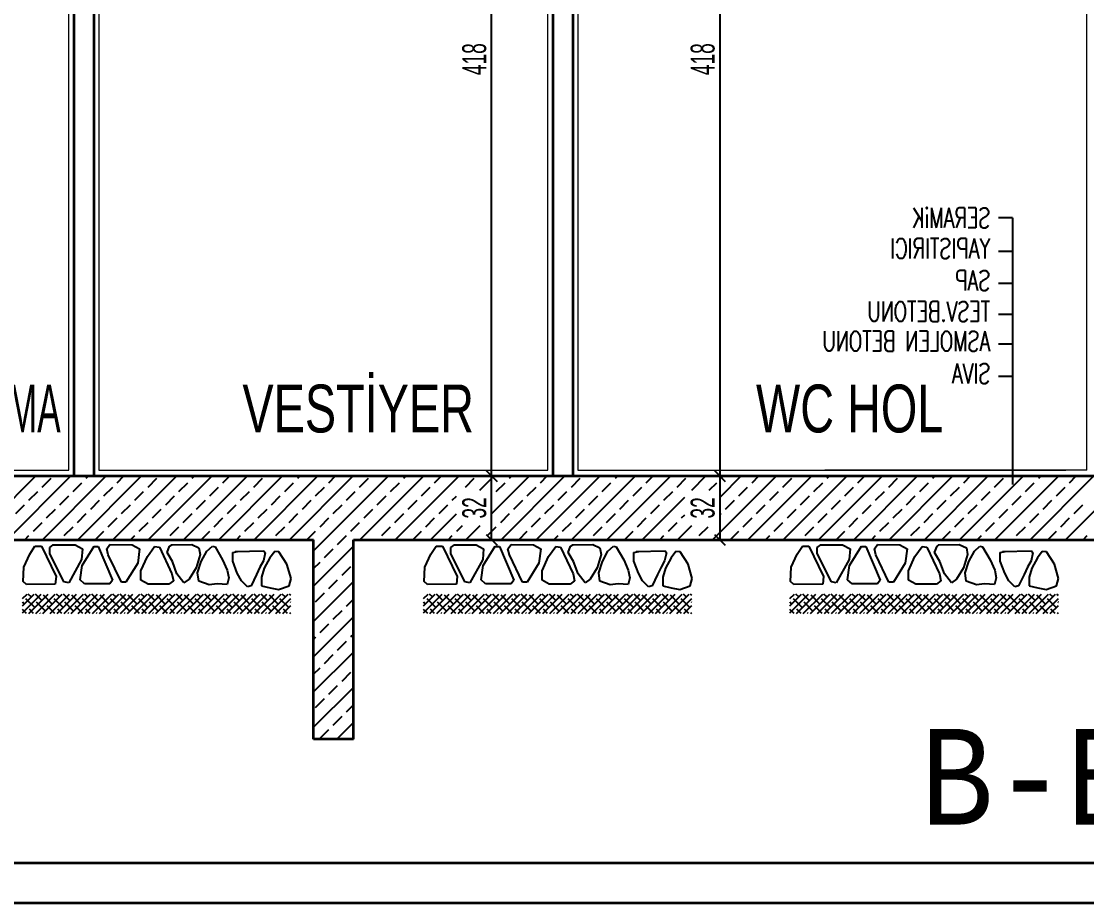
# Model space of a CAD drawing. Header units: inches. Extents: x -7543 to -822, y 102837 to 190349.
# Drawn here: x -827.4781 to -827.3713, y 102836.6651 to 102836.7535 of the extents above; entities that cross this region are included whole.
import ezdxf

# ---------------------------------------------------------------- set-up
doc = ezdxf.new("R2010")
doc.units = ezdxf.units.IN
doc.header["$MEASUREMENT"] = 0
doc.layers.get('0').update_dxf_attribs({"lineweight": 25})
doc.layers.add('DUVAR', color=7, linetype='Continuous', lineweight=35, true_color=0xfc4642)
for name, color, linetype, lineweight in [('ICOL', 55, 'Continuous', 25), ('SIVA', 150, 'Continuous', 15), ('TARAMA', 8, 'Continuous', 25), ('YAZI', 7, 'Continuous', 25)]:
    doc.layers.add(name, color=color, linetype=linetype, lineweight=lineweight)
doc.styles.add('arıal', font='arial.ttf', dxfattribs={"width": 0.7})
doc.styles.add('ISIM', font='monos.ttf', dxfattribs={"width": 1.1, "height": 200})
doc.styles.add('KAPı-PEN', font='simplex.shx', dxfattribs={"width": 0.7, "height": 10})
doc.styles.add('OLCU', font='tromand.shx', dxfattribs={"width": 0.6, "height": 12})

# ---------------------------------------------------------------- blocks, each defined once
blk = doc.blocks.new('_Oblique')
at = {"color": 0, "linetype": 'ByBlock', "lineweight": -2}
blk.add_line((-0.5, -0.5), (0.5, 0.5), dxfattribs=at)

msp = doc.modelspace()

# ---------------------------------------------------------------- linework, layer by layer
at = {"layer": 'DUVAR'}
for p, q in [((-827.47279, 102836.79148), (-827.47279, 102836.70788)), ((-827.47079, 102836.79148), (-827.47079, 102836.70788)), ((-827.42479, 102836.79148), (-827.42479, 102836.70788)), ((-827.42279, 102836.79148), (-827.42279, 102836.70788)), ((-827.51279, 102836.70788), (-827.27379, 102836.70788)), ((-827.50879, 102836.70148), (-827.44879, 102836.70148)), ((-827.44879, 102836.68148), (-827.44879, 102836.70148)), ((-827.44479, 102836.68148), (-827.44479, 102836.70148)), ((-827.44479, 102836.70148), (-827.30379, 102836.70148)), ((-827.44479, 102836.68148), (-827.44879, 102836.68148)), ((-837.60107, 102836.66908), (-821.99356, 102836.66908)), ((-837.60507, 102836.66508), (-821.98956, 102836.66508))]:
    msp.add_line(p, q, dxfattribs=at)
at = {"layer": 'ICOL'}
for p, q in [((-827.43093, 102836.70788), (-827.43093, 102836.79148)), ((-827.40805, 102836.79148), (-827.40805, 102836.70788)), ((-827.43093, 102836.70148), (-827.43093, 102836.70788)), ((-827.40805, 102836.70788), (-827.40805, 102836.70148))]:
    msp.add_line(p, q, dxfattribs=at)
at = {"layer": 'ICOL', "color": 53}
for p, q in [((-827.42999, 102836.70788), (-827.43009, 102836.70788)), ((-827.42999, 102836.70788), (-827.43009, 102836.70788)), ((-827.40961, 102836.70788), (-827.40721, 102836.70788)), ((-827.40961, 102836.70788), (-827.40721, 102836.70788)), ((-827.42999, 102836.70148), (-827.43009, 102836.70148)), ((-827.40929, 102836.70148), (-827.40721, 102836.70148))]:
    msp.add_line(p, q, dxfattribs=at)
at = {"layer": 'SIVA'}
for p, q in [((-827.47329, 102836.70848), (-827.47329, 102836.79088)), ((-827.47029, 102836.79088), (-827.47029, 102836.70848)), ((-827.42529, 102836.70848), (-827.42529, 102836.79088)), ((-827.42229, 102836.79088), (-827.42229, 102836.70848)), ((-827.37129, 102836.70848), (-827.37129, 102836.79088)), ((-827.50819, 102836.70848), (-827.47329, 102836.70848)), ((-827.47029, 102836.70848), (-827.42529, 102836.70848)), ((-827.42229, 102836.70848), (-827.37339, 102836.70848)), ((-827.37129, 102836.70848), (-827.39755, 102836.70848))]:
    msp.add_line(p, q, dxfattribs=at)
at = {"layer": 'TARAMA'}
for p, q in [((-827.48302, 102836.70148), (-827.47662, 102836.70788)), ((-827.47949, 102836.70148), (-827.47309, 102836.70788)), ((-827.47595, 102836.70148), (-827.46955, 102836.70788)), ((-827.47242, 102836.70148), (-827.46602, 102836.70788)), ((-827.47156, 102836.70765), (-827.47132, 102836.70788)), ((-827.46888, 102836.70148), (-827.46248, 102836.70788)), ((-827.46846, 102836.70721), (-827.46778, 102836.70788)), ((-827.46535, 102836.70148), (-827.45895, 102836.70788)), ((-827.46181, 102836.70148), (-827.45541, 102836.70788)), ((-827.46095, 102836.70765), (-827.46071, 102836.70788)), ((-827.45828, 102836.70148), (-827.45188, 102836.70788)), ((-827.45786, 102836.70721), (-827.45718, 102836.70788)), ((-827.45474, 102836.70148), (-827.44834, 102836.70788)), ((-827.4512, 102836.70148), (-827.4448, 102836.70788)), ((-827.45034, 102836.70765), (-827.45011, 102836.70788)), ((-827.44879, 102836.70036), (-827.44127, 102836.70788)), ((-827.44725, 102836.70721), (-827.44657, 102836.70788)), ((-827.44413, 102836.70148), (-827.43773, 102836.70788)), ((-827.4406, 102836.70148), (-827.4342, 102836.70788)), ((-827.43974, 102836.70765), (-827.4395, 102836.70788)), ((-827.43664, 102836.70721), (-827.43597, 102836.70788)), ((-827.4321, 102836.70645), (-827.43066, 102836.70788)), ((-827.43086, 102836.70415), (-827.42713, 102836.70788)), ((-827.42999, 102836.70148), (-827.42359, 102836.70788)), ((-827.42913, 102836.70765), (-827.42889, 102836.70788)), ((-827.42646, 102836.70148), (-827.42006, 102836.70788)), ((-827.42604, 102836.70721), (-827.42536, 102836.70788)), ((-827.42292, 102836.70148), (-827.41652, 102836.70788)), ((-827.41938, 102836.70148), (-827.41298, 102836.70788)), ((-827.41852, 102836.70765), (-827.41829, 102836.70788)), ((-827.41543, 102836.70721), (-827.41475, 102836.70788)), ((-827.41088, 102836.70645), (-827.40945, 102836.70788)), ((-827.40878, 102836.70148), (-827.40238, 102836.70788)), ((-827.40797, 102836.70582), (-827.40591, 102836.70788)), ((-827.40792, 102836.70765), (-827.40768, 102836.70788)), ((-827.40524, 102836.70148), (-827.39884, 102836.70788)), ((-827.40482, 102836.70721), (-827.40415, 102836.70788)), ((-827.40171, 102836.70148), (-827.39531, 102836.70788)), ((-827.39817, 102836.70148), (-827.39177, 102836.70788)), ((-827.39731, 102836.70765), (-827.39707, 102836.70788)), ((-827.39464, 102836.70148), (-827.38824, 102836.70788)), ((-827.39422, 102836.70721), (-827.39354, 102836.70788)), ((-827.3911, 102836.70148), (-827.3847, 102836.70788)), ((-827.38756, 102836.70148), (-827.38116, 102836.70788)), ((-827.3867, 102836.70765), (-827.38647, 102836.70788)), ((-827.38403, 102836.70148), (-827.37763, 102836.70788)), ((-827.38361, 102836.70721), (-827.38293, 102836.70788)), ((-827.38049, 102836.70148), (-827.37409, 102836.70788)), ((-827.37696, 102836.70148), (-827.37056, 102836.70788)), ((-827.3761, 102836.70765), (-827.37586, 102836.70788)), ((-827.37342, 102836.70148), (-827.36702, 102836.70788)), ((-827.373, 102836.70721), (-827.37233, 102836.70788)), ((-827.47598, 102836.70676), (-827.47509, 102836.70765)), ((-827.47288, 102836.70632), (-827.472, 102836.70721)), ((-827.46979, 102836.70588), (-827.46891, 102836.70676)), ((-827.46537, 102836.70676), (-827.46449, 102836.70765)), ((-827.46228, 102836.70632), (-827.46139, 102836.70721)), ((-827.45918, 102836.70588), (-827.4583, 102836.70676)), ((-827.45476, 102836.70676), (-827.45388, 102836.70765)), ((-827.45167, 102836.70632), (-827.45079, 102836.70721)), ((-827.44858, 102836.70588), (-827.44769, 102836.70676)), ((-827.44416, 102836.70676), (-827.44327, 102836.70765)), ((-827.44106, 102836.70632), (-827.44018, 102836.70721)), ((-827.43797, 102836.70588), (-827.43709, 102836.70676)), ((-827.43355, 102836.70676), (-827.43267, 102836.70765)), ((-827.43046, 102836.70632), (-827.42957, 102836.70721)), ((-827.42736, 102836.70588), (-827.42648, 102836.70676)), ((-827.42294, 102836.70676), (-827.42206, 102836.70765)), ((-827.41985, 102836.70632), (-827.41897, 102836.70721)), ((-827.41676, 102836.70588), (-827.41587, 102836.70676)), ((-827.41234, 102836.70676), (-827.41145, 102836.70765)), ((-827.40912, 102836.70645), (-827.40836, 102836.70721)), ((-827.40615, 102836.70588), (-827.40527, 102836.70676)), ((-827.40173, 102836.70676), (-827.40085, 102836.70765)), ((-827.39864, 102836.70632), (-827.39775, 102836.70721)), ((-827.39554, 102836.70588), (-827.39466, 102836.70676)), ((-827.39112, 102836.70676), (-827.39024, 102836.70765)), ((-827.38803, 102836.70632), (-827.38715, 102836.70721)), ((-827.38494, 102836.70588), (-827.38405, 102836.70676)), ((-827.38052, 102836.70676), (-827.37963, 102836.70765)), ((-827.37742, 102836.70632), (-827.37654, 102836.70721)), ((-827.37433, 102836.70588), (-827.37345, 102836.70676)), ((-827.4773, 102836.70544), (-827.47642, 102836.70632)), ((-827.47421, 102836.705), (-827.47332, 102836.70588)), ((-827.4667, 102836.70544), (-827.46581, 102836.70632)), ((-827.4636, 102836.705), (-827.46272, 102836.70588)), ((-827.45609, 102836.70544), (-827.4552, 102836.70632)), ((-827.453, 102836.705), (-827.45211, 102836.70588)), ((-827.44548, 102836.70544), (-827.4446, 102836.70632)), ((-827.44239, 102836.705), (-827.4415, 102836.70588)), ((-827.43488, 102836.70544), (-827.43446, 102836.70586)), ((-827.42427, 102836.70544), (-827.42339, 102836.70632)), ((-827.42118, 102836.705), (-827.42029, 102836.70588)), ((-827.41585, 102836.70148), (-827.41157, 102836.70576)), ((-827.41366, 102836.70544), (-827.41278, 102836.70632)), ((-827.40306, 102836.70544), (-827.40217, 102836.70632)), ((-827.39996, 102836.705), (-827.39908, 102836.70588)), ((-827.39245, 102836.70544), (-827.39157, 102836.70632)), ((-827.38936, 102836.705), (-827.38847, 102836.70588)), ((-827.38184, 102836.70544), (-827.38096, 102836.70632)), ((-827.37875, 102836.705), (-827.37787, 102836.70588)), ((-827.47863, 102836.70411), (-827.47774, 102836.705)), ((-827.47111, 102836.70455), (-827.47023, 102836.70544)), ((-827.46802, 102836.70411), (-827.46714, 102836.705)), ((-827.46051, 102836.70455), (-827.45962, 102836.70544)), ((-827.45741, 102836.70411), (-827.45653, 102836.705)), ((-827.4499, 102836.70455), (-827.44902, 102836.70544)), ((-827.44681, 102836.70411), (-827.44592, 102836.705)), ((-827.43929, 102836.70455), (-827.43841, 102836.70544)), ((-827.4362, 102836.70411), (-827.43532, 102836.705)), ((-827.42869, 102836.70455), (-827.4278, 102836.70544)), ((-827.42559, 102836.70411), (-827.42471, 102836.705)), ((-827.41808, 102836.70455), (-827.4172, 102836.70544)), ((-827.41499, 102836.70411), (-827.4141, 102836.705)), ((-827.40748, 102836.70455), (-827.40659, 102836.70544)), ((-827.40438, 102836.70411), (-827.4035, 102836.705)), ((-827.39687, 102836.70455), (-827.39598, 102836.70544)), ((-827.39377, 102836.70411), (-827.39289, 102836.705)), ((-827.38626, 102836.70455), (-827.38538, 102836.70544)), ((-827.38317, 102836.70411), (-827.38228, 102836.705)), ((-827.37566, 102836.70455), (-827.37477, 102836.70544)), ((-827.37256, 102836.70411), (-827.37168, 102836.705)), ((-827.47553, 102836.70367), (-827.47465, 102836.70455)), ((-827.47244, 102836.70323), (-827.47156, 102836.70411)), ((-827.46935, 102836.70279), (-827.46846, 102836.70367)), ((-827.46493, 102836.70367), (-827.46404, 102836.70455)), ((-827.46183, 102836.70323), (-827.46095, 102836.70411)), ((-827.45874, 102836.70279), (-827.45786, 102836.70367)), ((-827.45432, 102836.70367), (-827.45344, 102836.70455)), ((-827.45123, 102836.70323), (-827.45034, 102836.70411)), ((-827.44813, 102836.70279), (-827.44725, 102836.70367)), ((-827.44371, 102836.70367), (-827.44283, 102836.70455)), ((-827.44062, 102836.70323), (-827.43974, 102836.70411)), ((-827.43753, 102836.70279), (-827.43664, 102836.70367)), ((-827.43706, 102836.70148), (-827.43446, 102836.70409)), ((-827.43001, 102836.70323), (-827.42913, 102836.70411)), ((-827.42692, 102836.70279), (-827.42604, 102836.70367)), ((-827.4225, 102836.70367), (-827.42162, 102836.70455)), ((-827.41941, 102836.70323), (-827.41852, 102836.70411)), ((-827.41631, 102836.70279), (-827.41543, 102836.70367)), ((-827.41189, 102836.70367), (-827.41157, 102836.70399)), ((-827.40797, 102836.70406), (-827.40792, 102836.70411)), ((-827.40571, 102836.70279), (-827.40482, 102836.70367)), ((-827.40129, 102836.70367), (-827.4004, 102836.70455)), ((-827.39819, 102836.70323), (-827.39731, 102836.70411)), ((-827.3951, 102836.70279), (-827.39422, 102836.70367)), ((-827.39068, 102836.70367), (-827.3898, 102836.70455)), ((-827.38759, 102836.70323), (-827.3867, 102836.70411)), ((-827.38449, 102836.70279), (-827.38361, 102836.70367)), ((-827.38007, 102836.70367), (-827.37919, 102836.70455)), ((-827.37698, 102836.70323), (-827.3761, 102836.70411)), ((-827.37389, 102836.70279), (-827.373, 102836.70367)), ((-827.47686, 102836.70235), (-827.47598, 102836.70323)), ((-827.47377, 102836.7019), (-827.47288, 102836.70279)), ((-827.46625, 102836.70235), (-827.46537, 102836.70323)), ((-827.46316, 102836.7019), (-827.46228, 102836.70279)), ((-827.45565, 102836.70235), (-827.45476, 102836.70323)), ((-827.45255, 102836.7019), (-827.45167, 102836.70279)), ((-827.44504, 102836.70235), (-827.44416, 102836.70323)), ((-827.44195, 102836.7019), (-827.44106, 102836.70279)), ((-827.43443, 102836.70235), (-827.43386, 102836.70292)), ((-827.43353, 102836.70148), (-827.43209, 102836.70292)), ((-827.43134, 102836.7019), (-827.43046, 102836.70279)), ((-827.42383, 102836.70235), (-827.42294, 102836.70323)), ((-827.42073, 102836.7019), (-827.41985, 102836.70279)), ((-827.41322, 102836.70235), (-827.41234, 102836.70323)), ((-827.41231, 102836.70148), (-827.41088, 102836.70292)), ((-827.41013, 102836.7019), (-827.40924, 102836.70279)), ((-827.40261, 102836.70235), (-827.40173, 102836.70323)), ((-827.39952, 102836.7019), (-827.39864, 102836.70279)), ((-827.39201, 102836.70235), (-827.39112, 102836.70323)), ((-827.38891, 102836.7019), (-827.38803, 102836.70279)), ((-827.3814, 102836.70235), (-827.38052, 102836.70323)), ((-827.37831, 102836.7019), (-827.37742, 102836.70279)), ((-827.47772, 102836.70148), (-827.4773, 102836.7019)), ((-827.47065, 102836.70148), (-827.46979, 102836.70235)), ((-827.46711, 102836.70148), (-827.4667, 102836.7019)), ((-827.46004, 102836.70148), (-827.45918, 102836.70235)), ((-827.45651, 102836.70148), (-827.45609, 102836.7019)), ((-827.44944, 102836.70148), (-827.44858, 102836.70235)), ((-827.44637, 102836.70102), (-827.44548, 102836.7019)), ((-827.43883, 102836.70148), (-827.43797, 102836.70235)), ((-827.43529, 102836.70148), (-827.43488, 102836.7019)), ((-827.42822, 102836.70148), (-827.42736, 102836.70235)), ((-827.42469, 102836.70148), (-827.42427, 102836.7019)), ((-827.41762, 102836.70148), (-827.41676, 102836.70235)), ((-827.41408, 102836.70148), (-827.41366, 102836.7019)), ((-827.40701, 102836.70148), (-827.40615, 102836.70235)), ((-827.40347, 102836.70148), (-827.40306, 102836.7019)), ((-827.3964, 102836.70148), (-827.39554, 102836.70235)), ((-827.39287, 102836.70148), (-827.39245, 102836.7019)), ((-827.3858, 102836.70148), (-827.38494, 102836.70235)), ((-827.38226, 102836.70148), (-827.38184, 102836.7019)), ((-827.37519, 102836.70148), (-827.37433, 102836.70235)), ((-827.37165, 102836.70148), (-827.37124, 102836.7019)), ((-827.47723, 102836.70005), (-827.4767, 102836.70084)), ((-827.4767, 102836.70084), (-827.47606, 102836.70084)), ((-827.47606, 102836.70084), (-827.47459, 102836.69779)), ((-827.47522, 102836.7007), (-827.47486, 102836.70096)), ((-827.47522, 102836.70012), (-827.47522, 102836.7007)), ((-827.4749, 102836.70097), (-827.47268, 102836.70098)), ((-827.47268, 102836.70098), (-827.47194, 102836.70058)), ((-827.47194, 102836.70058), (-827.47202, 102836.69952)), ((-827.47198, 102836.69892), (-827.47078, 102836.70084)), ((-827.47078, 102836.70082), (-827.47036, 102836.70082)), ((-827.47036, 102836.70082), (-827.46892, 102836.69742)), ((-827.4695, 102836.70058), (-827.46918, 102836.701)), ((-827.46936, 102836.69998), (-827.4695, 102836.70058)), ((-827.46918, 102836.701), (-827.46696, 102836.70096)), ((-827.46696, 102836.70096), (-827.46621, 102836.70058)), ((-827.46621, 102836.70058), (-827.46639, 102836.69914)), ((-827.46543, 102836.69982), (-827.46471, 102836.70082)), ((-827.46471, 102836.70082), (-827.46423, 102836.70074)), ((-827.46423, 102836.70074), (-827.46297, 102836.69808)), ((-827.46345, 102836.70022), (-827.46321, 102836.70084)), ((-827.46321, 102836.70084), (-827.46299, 102836.70098)), ((-827.46309, 102836.70098), (-827.46099, 102836.70101)), ((-827.46099, 102836.70101), (-827.46027, 102836.70068)), ((-827.46027, 102836.70068), (-827.46015, 102836.7)), ((-827.45947, 102836.70034), (-827.45891, 102836.70084)), ((-827.45891, 102836.70084), (-827.45865, 102836.70078)), ((-827.45865, 102836.70078), (-827.45789, 102836.69946)), ((-827.45664, 102836.70032), (-827.45376, 102836.70036)), ((-827.45376, 102836.70036), (-827.45362, 102836.70018)), ((-827.44879, 102836.69683), (-827.44479, 102836.70083)), ((-827.44769, 102836.69969), (-827.44681, 102836.70058)), ((-827.43703, 102836.70005), (-827.43649, 102836.70084)), ((-827.43649, 102836.70084), (-827.43586, 102836.70084)), ((-827.43586, 102836.70084), (-827.43439, 102836.69779)), ((-827.43502, 102836.7007), (-827.43466, 102836.70096)), ((-827.43502, 102836.70012), (-827.43502, 102836.7007)), ((-827.4347, 102836.70097), (-827.43248, 102836.70098)), ((-827.43248, 102836.70098), (-827.43174, 102836.70058)), ((-827.43174, 102836.70058), (-827.43182, 102836.69952)), ((-827.43178, 102836.69892), (-827.43057, 102836.70084)), ((-827.43057, 102836.70082), (-827.43015, 102836.70082)), ((-827.43015, 102836.70082), (-827.42871, 102836.69742)), ((-827.42929, 102836.70058), (-827.42897, 102836.701)), ((-827.42915, 102836.69998), (-827.42929, 102836.70058)), ((-827.42897, 102836.701), (-827.42675, 102836.70096)), ((-827.42675, 102836.70096), (-827.42601, 102836.70058)), ((-827.42601, 102836.70058), (-827.42619, 102836.69914)), ((-827.42523, 102836.69982), (-827.42451, 102836.70082)), ((-827.42451, 102836.70082), (-827.42403, 102836.70074)), ((-827.42403, 102836.70074), (-827.42277, 102836.69808)), ((-827.42325, 102836.70022), (-827.42301, 102836.70084)), ((-827.42301, 102836.70084), (-827.42279, 102836.70098)), ((-827.42289, 102836.70098), (-827.42079, 102836.70101)), ((-827.42079, 102836.70101), (-827.42007, 102836.70068)), ((-827.42007, 102836.70068), (-827.41995, 102836.7)), ((-827.41927, 102836.70034), (-827.41871, 102836.70084)), ((-827.41871, 102836.70084), (-827.41845, 102836.70078)), ((-827.41845, 102836.70078), (-827.41769, 102836.69946)), ((-827.41644, 102836.70032), (-827.41355, 102836.70036)), ((-827.41355, 102836.70036), (-827.41341, 102836.70018)), ((-827.40031, 102836.70005), (-827.39977, 102836.70084)), ((-827.39977, 102836.70084), (-827.39914, 102836.70084)), ((-827.39914, 102836.70084), (-827.39767, 102836.69779)), ((-827.3983, 102836.7007), (-827.39794, 102836.70096)), ((-827.3983, 102836.70012), (-827.3983, 102836.7007)), ((-827.39798, 102836.70097), (-827.39576, 102836.70098)), ((-827.39576, 102836.70098), (-827.39501, 102836.70058)), ((-827.39501, 102836.70058), (-827.39509, 102836.69952)), ((-827.39505, 102836.69892), (-827.39385, 102836.70084)), ((-827.39385, 102836.70082), (-827.39343, 102836.70082)), ((-827.39343, 102836.70082), (-827.39199, 102836.69742)), ((-827.39257, 102836.70058), (-827.39225, 102836.701)), ((-827.39243, 102836.69998), (-827.39257, 102836.70058)), ((-827.39225, 102836.701), (-827.39003, 102836.70096)), ((-827.39003, 102836.70096), (-827.38929, 102836.70058)), ((-827.38929, 102836.70058), (-827.38947, 102836.69914)), ((-827.38851, 102836.69982), (-827.38779, 102836.70082)), ((-827.38779, 102836.70082), (-827.38731, 102836.70074)), ((-827.38731, 102836.70074), (-827.38605, 102836.69808)), ((-827.38653, 102836.70022), (-827.38629, 102836.70084)), ((-827.38629, 102836.70084), (-827.38607, 102836.70098)), ((-827.38617, 102836.70098), (-827.38407, 102836.70101)), ((-827.38407, 102836.70101), (-827.38335, 102836.70068)), ((-827.38335, 102836.70068), (-827.38323, 102836.7)), ((-827.38255, 102836.70034), (-827.38199, 102836.70084)), ((-827.38199, 102836.70084), (-827.38173, 102836.70078)), ((-827.38173, 102836.70078), (-827.38097, 102836.69946)), ((-827.37972, 102836.70032), (-827.37683, 102836.70036)), ((-827.37683, 102836.70036), (-827.37669, 102836.70018)), ((-827.47783, 102836.69873), (-827.47723, 102836.70005)), ((-827.4738, 102836.69728), (-827.47522, 102836.70012)), ((-827.47202, 102836.69952), (-827.47332, 102836.69718)), ((-827.46804, 102836.69724), (-827.46936, 102836.69998)), ((-827.46608, 102836.69836), (-827.46543, 102836.69982)), ((-827.46293, 102836.6993), (-827.46345, 102836.70022)), ((-827.46247, 102836.69808), (-827.46293, 102836.6993)), ((-827.46015, 102836.7), (-827.46055, 102836.69868)), ((-827.4604, 102836.69816), (-827.46003, 102836.69932)), ((-827.46003, 102836.69932), (-827.45947, 102836.70034)), ((-827.45789, 102836.69946), (-827.45743, 102836.69844)), ((-827.45688, 102836.70022), (-827.45639, 102836.70032)), ((-827.45688, 102836.69934), (-827.45688, 102836.70022)), ((-827.45642, 102836.69812), (-827.45688, 102836.69934)), ((-827.4538, 102836.69936), (-827.45416, 102836.69874)), ((-827.45362, 102836.70018), (-827.4538, 102836.69936)), ((-827.45315, 102836.69966), (-827.45373, 102836.69864)), ((-827.45267, 102836.70032), (-827.45315, 102836.69966)), ((-827.45225, 102836.70026), (-827.45267, 102836.70032)), ((-827.45144, 102836.69904), (-827.45225, 102836.70026)), ((-827.43762, 102836.69873), (-827.43703, 102836.70005)), ((-827.4336, 102836.69728), (-827.43502, 102836.70012)), ((-827.43182, 102836.69952), (-827.43312, 102836.69718)), ((-827.42783, 102836.69724), (-827.42915, 102836.69998)), ((-827.42588, 102836.69836), (-827.42523, 102836.69982)), ((-827.42273, 102836.6993), (-827.42325, 102836.70022)), ((-827.42227, 102836.69808), (-827.42273, 102836.6993)), ((-827.41995, 102836.7), (-827.42035, 102836.69868)), ((-827.4202, 102836.69816), (-827.41983, 102836.69932)), ((-827.41983, 102836.69932), (-827.41927, 102836.70034)), ((-827.41769, 102836.69946), (-827.41723, 102836.69844)), ((-827.41668, 102836.70022), (-827.41619, 102836.70032)), ((-827.41668, 102836.69934), (-827.41668, 102836.70022)), ((-827.41622, 102836.69812), (-827.41668, 102836.69934)), ((-827.41359, 102836.69936), (-827.41395, 102836.69874)), ((-827.41341, 102836.70018), (-827.41359, 102836.69936)), ((-827.41294, 102836.69966), (-827.41352, 102836.69864)), ((-827.41247, 102836.70032), (-827.41294, 102836.69966)), ((-827.41204, 102836.70026), (-827.41247, 102836.70032)), ((-827.41124, 102836.69904), (-827.41204, 102836.70026)), ((-827.4009, 102836.69873), (-827.40031, 102836.70005)), ((-827.39688, 102836.69728), (-827.3983, 102836.70012)), ((-827.39509, 102836.69952), (-827.3964, 102836.69718)), ((-827.39111, 102836.69724), (-827.39243, 102836.69998)), ((-827.38916, 102836.69836), (-827.38851, 102836.69982)), ((-827.38601, 102836.6993), (-827.38653, 102836.70022)), ((-827.38555, 102836.69808), (-827.38601, 102836.6993)), ((-827.38323, 102836.7), (-827.38363, 102836.69868)), ((-827.38348, 102836.69816), (-827.38311, 102836.69932)), ((-827.38311, 102836.69932), (-827.38255, 102836.70034)), ((-827.38097, 102836.69946), (-827.38051, 102836.69844)), ((-827.37996, 102836.70022), (-827.37947, 102836.70032)), ((-827.37996, 102836.69934), (-827.37996, 102836.70022)), ((-827.3795, 102836.69812), (-827.37996, 102836.69934)), ((-827.37687, 102836.69936), (-827.37723, 102836.69874)), ((-827.37669, 102836.70018), (-827.37687, 102836.69936)), ((-827.37622, 102836.69966), (-827.3768, 102836.69864)), ((-827.37575, 102836.70032), (-827.37622, 102836.69966)), ((-827.37532, 102836.70026), (-827.37575, 102836.70032)), ((-827.37452, 102836.69904), (-827.37532, 102836.70026)), ((-827.47789, 102836.6973), (-827.47783, 102836.69873)), ((-827.47218, 102836.69746), (-827.47198, 102836.69892)), ((-827.46639, 102836.69914), (-827.46758, 102836.69724)), ((-827.46608, 102836.69742), (-827.46608, 102836.69836)), ((-827.46055, 102836.69868), (-827.46125, 102836.69754)), ((-827.45743, 102836.69844), (-827.45727, 102836.69766)), ((-827.45416, 102836.69874), (-827.4545, 102836.69801)), ((-827.45373, 102836.69864), (-827.45399, 102836.69772)), ((-827.45102, 102836.6976), (-827.45144, 102836.69904)), ((-827.44879, 102836.69859), (-827.44813, 102836.69925)), ((-827.44592, 102836.69793), (-827.44504, 102836.69881)), ((-827.43769, 102836.6973), (-827.43762, 102836.69873)), ((-827.43198, 102836.69746), (-827.43178, 102836.69892)), ((-827.42619, 102836.69914), (-827.42737, 102836.69724)), ((-827.42588, 102836.69742), (-827.42588, 102836.69836)), ((-827.42035, 102836.69868), (-827.42105, 102836.69754)), ((-827.41723, 102836.69844), (-827.41707, 102836.69766)), ((-827.41395, 102836.69874), (-827.41429, 102836.69801)), ((-827.41352, 102836.69864), (-827.41378, 102836.69772)), ((-827.41082, 102836.6976), (-827.41124, 102836.69904)), ((-827.40097, 102836.6973), (-827.4009, 102836.69873)), ((-827.39526, 102836.69746), (-827.39505, 102836.69892)), ((-827.38947, 102836.69914), (-827.39065, 102836.69724)), ((-827.38916, 102836.69742), (-827.38916, 102836.69836)), ((-827.38363, 102836.69868), (-827.38433, 102836.69754)), ((-827.38051, 102836.69844), (-827.38035, 102836.69766)), ((-827.37723, 102836.69874), (-827.37757, 102836.69801)), ((-827.3768, 102836.69864), (-827.37706, 102836.69772)), ((-827.3741, 102836.6976), (-827.37452, 102836.69904)), ((-827.47755, 102836.697), (-827.47789, 102836.6973)), ((-827.47459, 102836.69779), (-827.47466, 102836.69702)), ((-827.47332, 102836.69718), (-827.4738, 102836.69728)), ((-827.47174, 102836.69708), (-827.47218, 102836.69746)), ((-827.46892, 102836.69742), (-827.46918, 102836.69708)), ((-827.46758, 102836.69724), (-827.46804, 102836.69724)), ((-827.46535, 102836.69702), (-827.46608, 102836.69742)), ((-827.46283, 102836.69737), (-827.46327, 102836.69704)), ((-827.46297, 102836.69808), (-827.46283, 102836.69737)), ((-827.46177, 102836.69716), (-827.46247, 102836.69808)), ((-827.46125, 102836.69754), (-827.46177, 102836.69716)), ((-827.46028, 102836.69732), (-827.4604, 102836.69816)), ((-827.45924, 102836.69698), (-827.46028, 102836.69732)), ((-827.45727, 102836.69766), (-827.45745, 102836.697)), ((-827.456, 102836.69738), (-827.45642, 102836.69812)), ((-827.4554, 102836.69676), (-827.456, 102836.69738)), ((-827.4545, 102836.69801), (-827.45504, 102836.69688)), ((-827.45399, 102836.69772), (-827.45399, 102836.69685)), ((-827.45122, 102836.69688), (-827.45102, 102836.6976)), ((-827.44879, 102836.69329), (-827.44479, 102836.69729)), ((-827.44725, 102836.6966), (-827.44637, 102836.69748)), ((-827.43735, 102836.697), (-827.43769, 102836.6973)), ((-827.43439, 102836.69779), (-827.43445, 102836.69702)), ((-827.43312, 102836.69718), (-827.4336, 102836.69728)), ((-827.43154, 102836.69708), (-827.43198, 102836.69746)), ((-827.42871, 102836.69742), (-827.42897, 102836.69708)), ((-827.42737, 102836.69724), (-827.42783, 102836.69724)), ((-827.42515, 102836.69702), (-827.42588, 102836.69742)), ((-827.42263, 102836.69737), (-827.42307, 102836.69704)), ((-827.42277, 102836.69808), (-827.42263, 102836.69737)), ((-827.42157, 102836.69716), (-827.42227, 102836.69808)), ((-827.42105, 102836.69754), (-827.42157, 102836.69716)), ((-827.42008, 102836.69732), (-827.4202, 102836.69816)), ((-827.41904, 102836.69698), (-827.42008, 102836.69732)), ((-827.41707, 102836.69766), (-827.41725, 102836.697)), ((-827.4158, 102836.69738), (-827.41622, 102836.69812)), ((-827.4152, 102836.69676), (-827.4158, 102836.69738)), ((-827.41429, 102836.69801), (-827.41484, 102836.69688)), ((-827.41378, 102836.69772), (-827.41378, 102836.69685)), ((-827.41102, 102836.69688), (-827.41082, 102836.6976)), ((-827.40063, 102836.697), (-827.40097, 102836.6973)), ((-827.39767, 102836.69779), (-827.39773, 102836.69702)), ((-827.3964, 102836.69718), (-827.39688, 102836.69728)), ((-827.39481, 102836.69708), (-827.39526, 102836.69746)), ((-827.39199, 102836.69742), (-827.39225, 102836.69708)), ((-827.39065, 102836.69724), (-827.39111, 102836.69724)), ((-827.38843, 102836.69702), (-827.38916, 102836.69742)), ((-827.38591, 102836.69737), (-827.38635, 102836.69704)), ((-827.38605, 102836.69808), (-827.38591, 102836.69737)), ((-827.38485, 102836.69716), (-827.38555, 102836.69808)), ((-827.38433, 102836.69754), (-827.38485, 102836.69716)), ((-827.38336, 102836.69732), (-827.38348, 102836.69816)), ((-827.38232, 102836.69698), (-827.38336, 102836.69732)), ((-827.38035, 102836.69766), (-827.38053, 102836.697)), ((-827.37908, 102836.69738), (-827.3795, 102836.69812)), ((-827.37848, 102836.69676), (-827.37908, 102836.69738)), ((-827.37757, 102836.69801), (-827.37811, 102836.69688)), ((-827.37706, 102836.69772), (-827.37706, 102836.69685)), ((-827.3743, 102836.69688), (-827.3741, 102836.6976)), ((-827.47466, 102836.69702), (-827.47755, 102836.697)), ((-827.46918, 102836.69708), (-827.47174, 102836.69708)), ((-827.46327, 102836.69704), (-827.46535, 102836.69702)), ((-827.45845, 102836.69708), (-827.45924, 102836.69698)), ((-827.45745, 102836.697), (-827.45845, 102836.69708)), ((-827.45504, 102836.69688), (-827.4554, 102836.69676)), ((-827.45399, 102836.69685), (-827.45312, 102836.69668)), ((-827.45312, 102836.69668), (-827.45229, 102836.69651)), ((-827.45229, 102836.69651), (-827.45122, 102836.69688)), ((-827.44858, 102836.69527), (-827.44769, 102836.69616)), ((-827.43445, 102836.69702), (-827.43735, 102836.697)), ((-827.42897, 102836.69708), (-827.43154, 102836.69708)), ((-827.42307, 102836.69704), (-827.42515, 102836.69702)), ((-827.41825, 102836.69708), (-827.41904, 102836.69698)), ((-827.41725, 102836.697), (-827.41825, 102836.69708)), ((-827.41484, 102836.69688), (-827.4152, 102836.69676)), ((-827.41378, 102836.69685), (-827.41292, 102836.69668)), ((-827.41292, 102836.69668), (-827.41208, 102836.69651)), ((-827.41208, 102836.69651), (-827.41102, 102836.69688)), ((-827.39773, 102836.69702), (-827.40063, 102836.697)), ((-827.39225, 102836.69708), (-827.39481, 102836.69708)), ((-827.38635, 102836.69704), (-827.38843, 102836.69702)), ((-827.38153, 102836.69708), (-827.38232, 102836.69698)), ((-827.38053, 102836.697), (-827.38153, 102836.69708)), ((-827.37811, 102836.69688), (-827.37848, 102836.69676)), ((-827.37706, 102836.69685), (-827.3762, 102836.69668)), ((-827.3762, 102836.69668), (-827.37536, 102836.69651)), ((-827.37536, 102836.69651), (-827.3743, 102836.69688)), ((-827.47795, 102836.69558), (-827.47749, 102836.69604)), ((-827.47795, 102836.69487), (-827.47679, 102836.69604)), ((-827.47795, 102836.69417), (-827.47608, 102836.69604)), ((-827.47778, 102836.69504), (-827.47795, 102836.69521)), ((-827.47672, 102836.69469), (-827.47761, 102836.69557)), ((-827.47708, 102836.69575), (-827.47737, 102836.69604)), ((-827.47731, 102836.6941), (-827.47537, 102836.69604)), ((-827.47602, 102836.6954), (-827.47666, 102836.69604)), ((-827.47661, 102836.6941), (-827.47467, 102836.69604)), ((-827.47566, 102836.69434), (-827.47655, 102836.69522)), ((-827.4759, 102836.6941), (-827.47396, 102836.69604)), ((-827.47496, 102836.69504), (-827.47584, 102836.69593)), ((-827.47519, 102836.6941), (-827.47325, 102836.69604)), ((-827.47389, 102836.69469), (-827.47478, 102836.69557)), ((-827.47425, 102836.69575), (-827.47454, 102836.69604)), ((-827.47449, 102836.6941), (-827.47254, 102836.69604)), ((-827.47319, 102836.6954), (-827.47383, 102836.69604)), ((-827.47378, 102836.6941), (-827.47184, 102836.69604)), ((-827.47283, 102836.69434), (-827.47372, 102836.69522)), ((-827.47307, 102836.6941), (-827.47113, 102836.69604)), ((-827.47213, 102836.69504), (-827.47301, 102836.69593)), ((-827.47237, 102836.6941), (-827.47042, 102836.69604)), ((-827.47107, 102836.69469), (-827.47195, 102836.69557)), ((-827.47142, 102836.69575), (-827.47171, 102836.69604)), ((-827.47166, 102836.6941), (-827.46972, 102836.69604)), ((-827.47036, 102836.6954), (-827.471, 102836.69604)), ((-827.47095, 102836.6941), (-827.46901, 102836.69604)), ((-827.47001, 102836.69434), (-827.47089, 102836.69522)), ((-827.47024, 102836.6941), (-827.4683, 102836.69604)), ((-827.4693, 102836.69504), (-827.47018, 102836.69593)), ((-827.46954, 102836.6941), (-827.46759, 102836.69604)), ((-827.46824, 102836.69469), (-827.46912, 102836.69557)), ((-827.46859, 102836.69575), (-827.46888, 102836.69604)), ((-827.46883, 102836.6941), (-827.46689, 102836.69604)), ((-827.46753, 102836.6954), (-827.46817, 102836.69604)), ((-827.46812, 102836.6941), (-827.46618, 102836.69604)), ((-827.46718, 102836.69434), (-827.46806, 102836.69522)), ((-827.46742, 102836.6941), (-827.46547, 102836.69604)), ((-827.46647, 102836.69504), (-827.46735, 102836.69593)), ((-827.46671, 102836.6941), (-827.46477, 102836.69604)), ((-827.46541, 102836.69469), (-827.46629, 102836.69557)), ((-827.46576, 102836.69575), (-827.46605, 102836.69604)), ((-827.466, 102836.6941), (-827.46406, 102836.69604)), ((-827.4647, 102836.6954), (-827.46535, 102836.69604)), ((-827.46529, 102836.6941), (-827.46335, 102836.69604)), ((-827.46435, 102836.69434), (-827.46523, 102836.69522)), ((-827.46459, 102836.6941), (-827.46264, 102836.69604)), ((-827.46364, 102836.69504), (-827.46453, 102836.69593)), ((-827.46388, 102836.6941), (-827.46194, 102836.69604)), ((-827.46258, 102836.69469), (-827.46346, 102836.69557)), ((-827.46293, 102836.69575), (-827.46322, 102836.69604)), ((-827.46317, 102836.6941), (-827.46123, 102836.69604)), ((-827.46187, 102836.6954), (-827.46252, 102836.69604)), ((-827.46247, 102836.6941), (-827.46052, 102836.69604)), ((-827.46152, 102836.69434), (-827.4624, 102836.69522)), ((-827.46176, 102836.6941), (-827.45982, 102836.69604)), ((-827.46081, 102836.69504), (-827.4617, 102836.69593)), ((-827.46105, 102836.6941), (-827.45911, 102836.69604)), ((-827.45975, 102836.69469), (-827.46064, 102836.69557)), ((-827.46011, 102836.69575), (-827.4604, 102836.69604)), ((-827.46034, 102836.6941), (-827.4584, 102836.69604)), ((-827.45905, 102836.6954), (-827.45969, 102836.69604)), ((-827.45964, 102836.6941), (-827.45769, 102836.69604)), ((-827.45869, 102836.69434), (-827.45958, 102836.69522)), ((-827.45893, 102836.6941), (-827.45699, 102836.69604)), ((-827.45798, 102836.69504), (-827.45887, 102836.69593)), ((-827.45822, 102836.6941), (-827.45628, 102836.69604)), ((-827.45692, 102836.69469), (-827.45781, 102836.69557)), ((-827.45728, 102836.69575), (-827.45757, 102836.69604)), ((-827.45752, 102836.6941), (-827.45557, 102836.69604)), ((-827.45622, 102836.6954), (-827.45686, 102836.69604)), ((-827.45681, 102836.6941), (-827.45487, 102836.69604)), ((-827.45586, 102836.69434), (-827.45675, 102836.69522)), ((-827.4561, 102836.6941), (-827.45416, 102836.69604)), ((-827.45516, 102836.69504), (-827.45604, 102836.69593)), ((-827.45539, 102836.6941), (-827.45345, 102836.69604)), ((-827.4541, 102836.69469), (-827.45498, 102836.69557)), ((-827.45445, 102836.69575), (-827.45474, 102836.69604)), ((-827.45469, 102836.6941), (-827.45274, 102836.69604)), ((-827.45339, 102836.6954), (-827.45403, 102836.69604)), ((-827.45398, 102836.6941), (-827.45204, 102836.69604)), ((-827.45303, 102836.69434), (-827.45392, 102836.69522)), ((-827.45327, 102836.6941), (-827.45133, 102836.69604)), ((-827.45233, 102836.69504), (-827.45321, 102836.69593)), ((-827.45257, 102836.6941), (-827.45106, 102836.69561)), ((-827.45127, 102836.69469), (-827.45215, 102836.69557)), ((-827.45162, 102836.69575), (-827.45191, 102836.69604)), ((-827.45106, 102836.69589), (-827.4512, 102836.69604)), ((-827.45106, 102836.69518), (-827.45109, 102836.69522)), ((-827.44548, 102836.69483), (-827.44479, 102836.69552)), ((-827.43775, 102836.69558), (-827.43729, 102836.69604)), ((-827.43775, 102836.69487), (-827.43658, 102836.69604)), ((-827.43775, 102836.69417), (-827.43588, 102836.69604)), ((-827.43758, 102836.69504), (-827.43775, 102836.69521)), ((-827.43652, 102836.69469), (-827.4374, 102836.69557)), ((-827.43687, 102836.69575), (-827.43716, 102836.69604)), ((-827.43711, 102836.6941), (-827.43517, 102836.69604)), ((-827.43581, 102836.6954), (-827.43646, 102836.69604)), ((-827.43641, 102836.6941), (-827.43446, 102836.69604)), ((-827.43546, 102836.69434), (-827.43634, 102836.69522)), ((-827.4357, 102836.6941), (-827.43376, 102836.69604)), ((-827.43475, 102836.69504), (-827.43564, 102836.69593)), ((-827.43499, 102836.6941), (-827.43305, 102836.69604)), ((-827.43369, 102836.69469), (-827.43458, 102836.69557)), ((-827.43405, 102836.69575), (-827.43434, 102836.69604)), ((-827.43428, 102836.6941), (-827.43234, 102836.69604)), ((-827.43299, 102836.6954), (-827.43363, 102836.69604)), ((-827.43358, 102836.6941), (-827.43163, 102836.69604)), ((-827.43263, 102836.69434), (-827.43352, 102836.69522)), ((-827.43287, 102836.6941), (-827.43093, 102836.69604)), ((-827.43192, 102836.69504), (-827.43281, 102836.69593)), ((-827.43216, 102836.6941), (-827.43022, 102836.69604)), ((-827.43086, 102836.69469), (-827.43175, 102836.69557)), ((-827.43122, 102836.69575), (-827.43151, 102836.69604)), ((-827.43146, 102836.6941), (-827.42951, 102836.69604)), ((-827.43016, 102836.6954), (-827.4308, 102836.69604)), ((-827.43075, 102836.6941), (-827.42881, 102836.69604)), ((-827.4298, 102836.69434), (-827.43069, 102836.69522)), ((-827.43004, 102836.6941), (-827.4281, 102836.69604)), ((-827.4291, 102836.69504), (-827.42998, 102836.69593)), ((-827.42933, 102836.6941), (-827.42739, 102836.69604)), ((-827.42804, 102836.69469), (-827.42892, 102836.69557)), ((-827.42839, 102836.69575), (-827.42868, 102836.69604)), ((-827.42863, 102836.6941), (-827.42669, 102836.69604)), ((-827.42733, 102836.6954), (-827.42797, 102836.69604)), ((-827.42792, 102836.6941), (-827.42598, 102836.69604)), ((-827.42697, 102836.69434), (-827.42786, 102836.69522)), ((-827.42721, 102836.6941), (-827.42527, 102836.69604)), ((-827.42627, 102836.69504), (-827.42715, 102836.69593)), ((-827.42651, 102836.6941), (-827.42456, 102836.69604)), ((-827.42521, 102836.69469), (-827.42609, 102836.69557)), ((-827.42556, 102836.69575), (-827.42585, 102836.69604)), ((-827.4258, 102836.6941), (-827.42386, 102836.69604)), ((-827.4245, 102836.6954), (-827.42514, 102836.69604)), ((-827.42509, 102836.6941), (-827.42315, 102836.69604)), ((-827.42415, 102836.69434), (-827.42503, 102836.69522)), ((-827.42439, 102836.6941), (-827.42244, 102836.69604)), ((-827.42344, 102836.69504), (-827.42432, 102836.69593)), ((-827.42368, 102836.6941), (-827.42174, 102836.69604)), ((-827.42238, 102836.69469), (-827.42326, 102836.69557)), ((-827.42273, 102836.69575), (-827.42302, 102836.69604)), ((-827.42297, 102836.6941), (-827.42103, 102836.69604)), ((-827.42167, 102836.6954), (-827.42232, 102836.69604)), ((-827.42226, 102836.6941), (-827.42032, 102836.69604)), ((-827.42132, 102836.69434), (-827.4222, 102836.69522)), ((-827.42156, 102836.6941), (-827.41961, 102836.69604)), ((-827.42061, 102836.69504), (-827.42149, 102836.69593)), ((-827.42085, 102836.6941), (-827.41891, 102836.69604)), ((-827.41955, 102836.69469), (-827.42043, 102836.69557)), ((-827.4199, 102836.69575), (-827.42019, 102836.69604)), ((-827.42014, 102836.6941), (-827.4182, 102836.69604)), ((-827.41884, 102836.6954), (-827.41949, 102836.69604)), ((-827.41944, 102836.6941), (-827.41749, 102836.69604)), ((-827.41849, 102836.69434), (-827.41937, 102836.69522)), ((-827.41873, 102836.6941), (-827.41679, 102836.69604)), ((-827.41778, 102836.69504), (-827.41867, 102836.69593)), ((-827.41802, 102836.6941), (-827.41608, 102836.69604)), ((-827.41672, 102836.69469), (-827.41761, 102836.69557)), ((-827.41708, 102836.69575), (-827.41737, 102836.69604)), ((-827.41731, 102836.6941), (-827.41537, 102836.69604)), ((-827.41601, 102836.6954), (-827.41666, 102836.69604)), ((-827.41661, 102836.6941), (-827.41466, 102836.69604)), ((-827.41566, 102836.69434), (-827.41655, 102836.69522)), ((-827.4159, 102836.6941), (-827.41396, 102836.69604)), ((-827.41495, 102836.69504), (-827.41584, 102836.69593)), ((-827.41519, 102836.6941), (-827.41325, 102836.69604)), ((-827.41389, 102836.69469), (-827.41478, 102836.69557)), ((-827.41425, 102836.69575), (-827.41454, 102836.69604)), ((-827.41449, 102836.6941), (-827.41254, 102836.69604)), ((-827.41319, 102836.6954), (-827.41383, 102836.69604)), ((-827.41378, 102836.6941), (-827.41184, 102836.69604)), ((-827.41283, 102836.69434), (-827.41372, 102836.69522)), ((-827.41307, 102836.6941), (-827.41113, 102836.69604)), ((-827.41213, 102836.69504), (-827.41301, 102836.69593)), ((-827.41236, 102836.6941), (-827.41085, 102836.69561)), ((-827.41107, 102836.69469), (-827.41195, 102836.69557)), ((-827.41142, 102836.69575), (-827.41171, 102836.69604)), ((-827.41085, 102836.69589), (-827.411, 102836.69604)), ((-827.41085, 102836.69518), (-827.41089, 102836.69522)), ((-827.40103, 102836.69558), (-827.40057, 102836.69604)), ((-827.40103, 102836.69487), (-827.39986, 102836.69604)), ((-827.40103, 102836.69417), (-827.39916, 102836.69604)), ((-827.40086, 102836.69504), (-827.40103, 102836.69521)), ((-827.3998, 102836.69469), (-827.40068, 102836.69557)), ((-827.40015, 102836.69575), (-827.40044, 102836.69604)), ((-827.40039, 102836.6941), (-827.39845, 102836.69604)), ((-827.39909, 102836.6954), (-827.39974, 102836.69604)), ((-827.39969, 102836.6941), (-827.39774, 102836.69604)), ((-827.39874, 102836.69434), (-827.39962, 102836.69522)), ((-827.39898, 102836.6941), (-827.39704, 102836.69604)), ((-827.39803, 102836.69504), (-827.39892, 102836.69593)), ((-827.39827, 102836.6941), (-827.39633, 102836.69604)), ((-827.39697, 102836.69469), (-827.39786, 102836.69557)), ((-827.39733, 102836.69575), (-827.39762, 102836.69604)), ((-827.39756, 102836.6941), (-827.39562, 102836.69604)), ((-827.39627, 102836.6954), (-827.39691, 102836.69604)), ((-827.39686, 102836.6941), (-827.39491, 102836.69604)), ((-827.39591, 102836.69434), (-827.3968, 102836.69522)), ((-827.39615, 102836.6941), (-827.39421, 102836.69604)), ((-827.3952, 102836.69504), (-827.39609, 102836.69593)), ((-827.39544, 102836.6941), (-827.3935, 102836.69604)), ((-827.39414, 102836.69469), (-827.39503, 102836.69557)), ((-827.3945, 102836.69575), (-827.39479, 102836.69604)), ((-827.39474, 102836.6941), (-827.39279, 102836.69604)), ((-827.39344, 102836.6954), (-827.39408, 102836.69604)), ((-827.39403, 102836.6941), (-827.39209, 102836.69604)), ((-827.39308, 102836.69434), (-827.39397, 102836.69522)), ((-827.39332, 102836.6941), (-827.39138, 102836.69604)), ((-827.39238, 102836.69504), (-827.39326, 102836.69593)), ((-827.39261, 102836.6941), (-827.39067, 102836.69604)), ((-827.39132, 102836.69469), (-827.3922, 102836.69557)), ((-827.39167, 102836.69575), (-827.39196, 102836.69604)), ((-827.39191, 102836.6941), (-827.38996, 102836.69604)), ((-827.39061, 102836.6954), (-827.39125, 102836.69604)), ((-827.3912, 102836.6941), (-827.38926, 102836.69604)), ((-827.39025, 102836.69434), (-827.39114, 102836.69522)), ((-827.39049, 102836.6941), (-827.38855, 102836.69604)), ((-827.38955, 102836.69504), (-827.39043, 102836.69593)), ((-827.38979, 102836.6941), (-827.38784, 102836.69604)), ((-827.38849, 102836.69469), (-827.38937, 102836.69557)), ((-827.38884, 102836.69575), (-827.38913, 102836.69604)), ((-827.38908, 102836.6941), (-827.38714, 102836.69604)), ((-827.38778, 102836.6954), (-827.38842, 102836.69604)), ((-827.38837, 102836.6941), (-827.38643, 102836.69604)), ((-827.38743, 102836.69434), (-827.38831, 102836.69522)), ((-827.38766, 102836.6941), (-827.38572, 102836.69604)), ((-827.38672, 102836.69504), (-827.3876, 102836.69593)), ((-827.38696, 102836.6941), (-827.38502, 102836.69604)), ((-827.38566, 102836.69469), (-827.38654, 102836.69557)), ((-827.38601, 102836.69575), (-827.3863, 102836.69604)), ((-827.38625, 102836.6941), (-827.38431, 102836.69604)), ((-827.38495, 102836.6954), (-827.38559, 102836.69604)), ((-827.38554, 102836.6941), (-827.3836, 102836.69604)), ((-827.3846, 102836.69434), (-827.38548, 102836.69522)), ((-827.38484, 102836.6941), (-827.38289, 102836.69604)), ((-827.38389, 102836.69504), (-827.38477, 102836.69593)), ((-827.38413, 102836.6941), (-827.38219, 102836.69604)), ((-827.38283, 102836.69469), (-827.38371, 102836.69557)), ((-827.38318, 102836.69575), (-827.38347, 102836.69604)), ((-827.38342, 102836.6941), (-827.38148, 102836.69604)), ((-827.38212, 102836.6954), (-827.38277, 102836.69604)), ((-827.38272, 102836.6941), (-827.38077, 102836.69604)), ((-827.38177, 102836.69434), (-827.38265, 102836.69522)), ((-827.38201, 102836.6941), (-827.38007, 102836.69604)), ((-827.38106, 102836.69504), (-827.38195, 102836.69593)), ((-827.3813, 102836.6941), (-827.37936, 102836.69604)), ((-827.38, 102836.69469), (-827.38089, 102836.69557)), ((-827.38036, 102836.69575), (-827.38065, 102836.69604)), ((-827.38059, 102836.6941), (-827.37865, 102836.69604)), ((-827.37929, 102836.6954), (-827.37994, 102836.69604)), ((-827.37989, 102836.6941), (-827.37794, 102836.69604)), ((-827.37894, 102836.69434), (-827.37982, 102836.69522)), ((-827.37918, 102836.6941), (-827.37724, 102836.69604)), ((-827.37823, 102836.69504), (-827.37912, 102836.69593)), ((-827.37847, 102836.6941), (-827.37653, 102836.69604)), ((-827.37717, 102836.69469), (-827.37806, 102836.69557)), ((-827.37753, 102836.69575), (-827.37782, 102836.69604)), ((-827.37777, 102836.6941), (-827.37582, 102836.69604)), ((-827.37647, 102836.6954), (-827.37711, 102836.69604)), ((-827.37706, 102836.6941), (-827.37512, 102836.69604)), ((-827.37611, 102836.69434), (-827.377, 102836.69522)), ((-827.37635, 102836.6941), (-827.37441, 102836.69604)), ((-827.37541, 102836.69504), (-827.37629, 102836.69593)), ((-827.37564, 102836.6941), (-827.37413, 102836.69561)), ((-827.37434, 102836.69469), (-827.37523, 102836.69557)), ((-827.3747, 102836.69575), (-827.37499, 102836.69604)), ((-827.37413, 102836.69589), (-827.37428, 102836.69604)), ((-827.37413, 102836.69518), (-827.37417, 102836.69522)), ((-827.47755, 102836.6941), (-827.47795, 102836.6945)), ((-827.47684, 102836.6941), (-827.47725, 102836.69451)), ((-827.47613, 102836.6941), (-827.47619, 102836.69416)), ((-827.47472, 102836.6941), (-827.47549, 102836.69487)), ((-827.47401, 102836.6941), (-827.47442, 102836.69451)), ((-827.4733, 102836.6941), (-827.47336, 102836.69416)), ((-827.47189, 102836.6941), (-827.47266, 102836.69487)), ((-827.47118, 102836.6941), (-827.4716, 102836.69451)), ((-827.47047, 102836.6941), (-827.47054, 102836.69416)), ((-827.46906, 102836.6941), (-827.46983, 102836.69487)), ((-827.46835, 102836.6941), (-827.46877, 102836.69451)), ((-827.46765, 102836.6941), (-827.46771, 102836.69416)), ((-827.46623, 102836.6941), (-827.467, 102836.69487)), ((-827.46552, 102836.6941), (-827.46594, 102836.69451)), ((-827.46482, 102836.6941), (-827.46488, 102836.69416)), ((-827.4634, 102836.6941), (-827.46417, 102836.69487)), ((-827.4627, 102836.6941), (-827.46311, 102836.69451)), ((-827.46199, 102836.6941), (-827.46205, 102836.69416)), ((-827.46057, 102836.6941), (-827.46134, 102836.69487)), ((-827.45987, 102836.6941), (-827.46028, 102836.69451)), ((-827.45916, 102836.6941), (-827.45922, 102836.69416)), ((-827.45775, 102836.6941), (-827.45851, 102836.69487)), ((-827.45704, 102836.6941), (-827.45745, 102836.69451)), ((-827.45633, 102836.6941), (-827.45639, 102836.69416)), ((-827.45492, 102836.6941), (-827.45569, 102836.69487)), ((-827.45421, 102836.6941), (-827.45463, 102836.69451)), ((-827.4535, 102836.6941), (-827.45357, 102836.69416)), ((-827.45209, 102836.6941), (-827.45286, 102836.69487)), ((-827.45186, 102836.6941), (-827.45106, 102836.6949)), ((-827.45138, 102836.6941), (-827.4518, 102836.69451)), ((-827.45115, 102836.6941), (-827.45106, 102836.69419)), ((-827.44681, 102836.69351), (-827.44592, 102836.69439)), ((-827.43734, 102836.6941), (-827.43775, 102836.6945)), ((-827.43664, 102836.6941), (-827.43705, 102836.69451)), ((-827.43593, 102836.6941), (-827.43599, 102836.69416)), ((-827.43451, 102836.6941), (-827.43528, 102836.69487)), ((-827.43381, 102836.6941), (-827.43422, 102836.69451)), ((-827.4331, 102836.6941), (-827.43316, 102836.69416)), ((-827.43169, 102836.6941), (-827.43246, 102836.69487)), ((-827.43098, 102836.6941), (-827.43139, 102836.69451)), ((-827.43027, 102836.6941), (-827.43033, 102836.69416)), ((-827.42886, 102836.6941), (-827.42963, 102836.69487)), ((-827.42815, 102836.6941), (-827.42857, 102836.69451)), ((-827.42744, 102836.6941), (-827.42751, 102836.69416)), ((-827.42603, 102836.6941), (-827.4268, 102836.69487)), ((-827.42532, 102836.6941), (-827.42574, 102836.69451)), ((-827.42462, 102836.6941), (-827.42468, 102836.69416)), ((-827.4232, 102836.6941), (-827.42397, 102836.69487)), ((-827.42249, 102836.6941), (-827.42291, 102836.69451)), ((-827.42179, 102836.6941), (-827.42185, 102836.69416)), ((-827.42037, 102836.6941), (-827.42114, 102836.69487)), ((-827.41967, 102836.6941), (-827.42008, 102836.69451)), ((-827.41896, 102836.6941), (-827.41902, 102836.69416)), ((-827.41754, 102836.6941), (-827.41831, 102836.69487)), ((-827.41684, 102836.6941), (-827.41725, 102836.69451)), ((-827.41613, 102836.6941), (-827.41619, 102836.69416)), ((-827.41472, 102836.6941), (-827.41548, 102836.69487)), ((-827.41401, 102836.6941), (-827.41442, 102836.69451)), ((-827.4133, 102836.6941), (-827.41336, 102836.69416)), ((-827.41189, 102836.6941), (-827.41266, 102836.69487)), ((-827.41166, 102836.6941), (-827.41085, 102836.6949)), ((-827.41118, 102836.6941), (-827.4116, 102836.69451)), ((-827.41095, 102836.6941), (-827.41085, 102836.69419)), ((-827.40062, 102836.6941), (-827.40103, 102836.6945)), ((-827.39992, 102836.6941), (-827.40033, 102836.69451)), ((-827.39921, 102836.6941), (-827.39927, 102836.69416)), ((-827.39779, 102836.6941), (-827.39856, 102836.69487)), ((-827.39709, 102836.6941), (-827.3975, 102836.69451)), ((-827.39638, 102836.6941), (-827.39644, 102836.69416)), ((-827.39497, 102836.6941), (-827.39573, 102836.69487)), ((-827.39426, 102836.6941), (-827.39467, 102836.69451)), ((-827.39355, 102836.6941), (-827.39361, 102836.69416)), ((-827.39214, 102836.6941), (-827.39291, 102836.69487)), ((-827.39143, 102836.6941), (-827.39185, 102836.69451)), ((-827.39072, 102836.6941), (-827.39079, 102836.69416)), ((-827.38931, 102836.6941), (-827.39008, 102836.69487)), ((-827.3886, 102836.6941), (-827.38902, 102836.69451)), ((-827.38789, 102836.6941), (-827.38796, 102836.69416)), ((-827.38648, 102836.6941), (-827.38725, 102836.69487)), ((-827.38577, 102836.6941), (-827.38619, 102836.69451)), ((-827.38507, 102836.6941), (-827.38513, 102836.69416)), ((-827.38365, 102836.6941), (-827.38442, 102836.69487)), ((-827.38295, 102836.6941), (-827.38336, 102836.69451)), ((-827.38224, 102836.6941), (-827.3823, 102836.69416)), ((-827.38082, 102836.6941), (-827.38159, 102836.69487)), ((-827.38012, 102836.6941), (-827.38053, 102836.69451)), ((-827.37941, 102836.6941), (-827.37947, 102836.69416)), ((-827.378, 102836.6941), (-827.37876, 102836.69487)), ((-827.37729, 102836.6941), (-827.3777, 102836.69451)), ((-827.37658, 102836.6941), (-827.37664, 102836.69416)), ((-827.37517, 102836.6941), (-827.37594, 102836.69487)), ((-827.37494, 102836.6941), (-827.37413, 102836.6949)), ((-827.37446, 102836.6941), (-827.37488, 102836.69451)), ((-827.37423, 102836.6941), (-827.37413, 102836.69419)), ((-827.44879, 102836.68975), (-827.44479, 102836.69375)), ((-827.44813, 102836.69218), (-827.44725, 102836.69306)), ((-827.44504, 102836.69174), (-827.44479, 102836.69199)), ((-827.44879, 102836.69152), (-827.44858, 102836.69174)), ((-827.44637, 102836.69041), (-827.44548, 102836.6913)), ((-827.44879, 102836.68622), (-827.44479, 102836.69022)), ((-827.44769, 102836.68909), (-827.44681, 102836.68997)), ((-827.44879, 102836.68799), (-827.44813, 102836.68864)), ((-827.44592, 102836.68732), (-827.44504, 102836.6882)), ((-827.44879, 102836.68268), (-827.44479, 102836.68668)), ((-827.44725, 102836.68599), (-827.44637, 102836.68688)), ((-827.44858, 102836.68467), (-827.44769, 102836.68555)), ((-827.44548, 102836.68423), (-827.44479, 102836.68492)), ((-827.44681, 102836.6829), (-827.44592, 102836.68378)), ((-827.44813, 102836.68157), (-827.44725, 102836.68246)), ((-827.44646, 102836.68148), (-827.44479, 102836.68315))]:
    msp.add_line(p, q, dxfattribs=at)
at = {"layer": 'YAZI'}
for p, q in [((-827.37872, 102836.73377), (-827.38013, 102836.73377)), ((-827.37872, 102836.73377), (-827.37872, 102836.70703)), ((-827.37872, 102836.73039), (-827.38013, 102836.73039)), ((-827.37872, 102836.72718), (-827.38013, 102836.72718)), ((-827.37872, 102836.72407), (-827.38013, 102836.72407)), ((-827.37872, 102836.72109), (-827.38013, 102836.72109)), ((-827.37872, 102836.71785), (-827.38013, 102836.71785))]:
    msp.add_line(p, q, dxfattribs=at)

# ---------------------------------------------------------------- block references
at = {"layer": 'ICOL', "xscale": 0.001080000001820736, "yscale": 0.001080000001820736, "zscale": 0.001080000001820736}
for p, rotation in [((-827.43093, 102836.70788), 270), ((-827.43093, 102836.70788), 90), ((-827.40805, 102836.70788), 90), ((-827.40805, 102836.70788), 270), ((-827.43093, 102836.70148), 270), ((-827.40805, 102836.70148), 270)]:
    msp.add_blockref('_Oblique', p, dxfattribs=dict(at, rotation=rotation))

# ---------------------------------------------------------------- texts
at = {"layer": 'ICOL', "char_height": 0.0024, "attachment_point": 5, "rotation": 90, "style": 'OLCU'}
for s, insert in [('\\A1;418', (-827.43266, 102836.74968)), ('\\A1;418', (-827.40977, 102836.74968)), ('\\A1;32', (-827.43266, 102836.70468)), ('\\A1;32', (-827.40977, 102836.70468))]:
    msp.add_mtext(s, dxfattribs=dict(at, insert=insert))
at = {"layer": 'YAZI', "style": 'KAPı-PEN', "text_generation_flag": 4, "width": 0.7}
for s, p in [('SERAMiK', (-827.38096, 102836.73276)), ('YAPISTIRICI', (-827.38096, 102836.7297)), ('SAP', (-827.38096, 102836.7265)), ('TESV.BETONU', (-827.38096, 102836.72338)), ('ASMOLEN BETONU', (-827.38096, 102836.7204)), ('SIVA', (-827.38096, 102836.71717))]:
    msp.add_text(s, height=0.002, rotation=180, dxfattribs=at).set_placement(p)
at = {"layer": 'YAZI'}
for s, height, style, width, p in [('VESTİYER', 0.0048, 'arıal', 0.7, (-827.45591, 102836.71225)), ('SANATÇI SOYUNMA', 0.0048, 'arıal', 0.526164, (-827.50823, 102836.71225)), ('WC HOL', 0.0048, 'arıal', 0.7, (-827.40443, 102836.71225)), ('B-B  KESİTİ  ÖLÇEK:1/50', 0.0096, 'ISIM', 0.9, (-827.38796, 102836.67292, -0.0012))]:
    msp.add_text(s, height=height, dxfattribs=dict(at, style=style, width=width)).set_placement(p)

doc.saveas('drawing.dxf')
